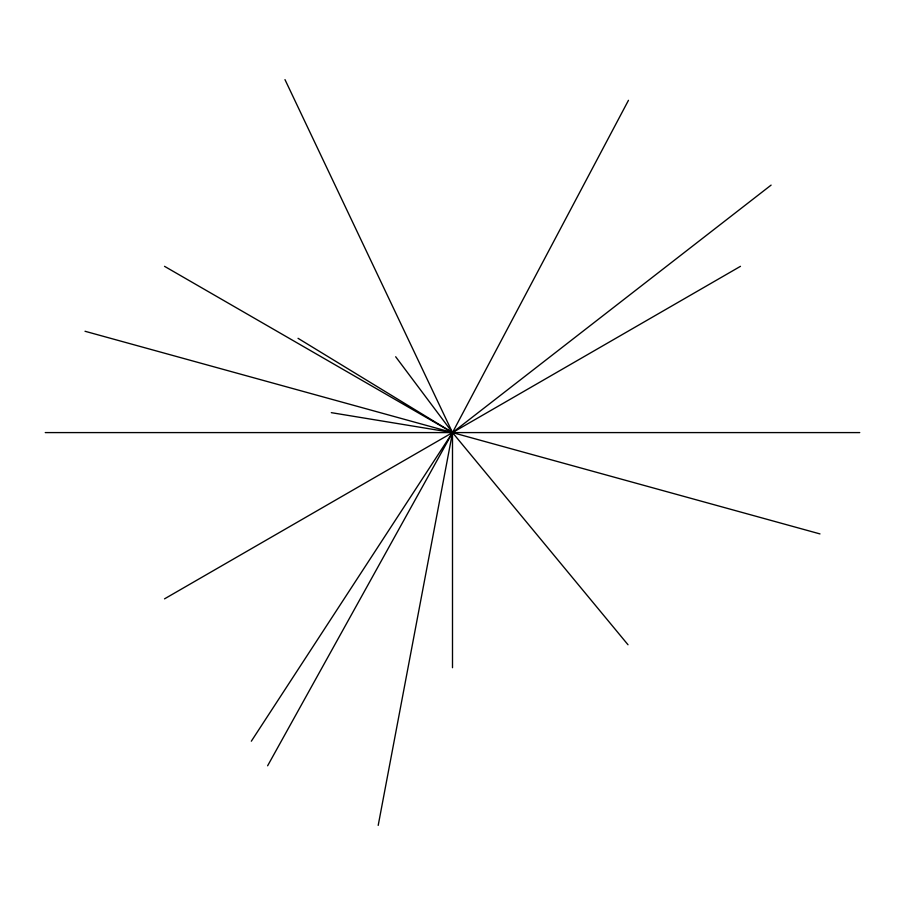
<?xml version="1.0" encoding="UTF-8"?>
<svg xmlns="http://www.w3.org/2000/svg" width="905" height="905" viewBox="0 0 905 905"><rect width="100%" height="100%" fill="white"/><g stroke="black" fill="none" stroke-linecap="round" stroke-linejoin="round"><path stroke-width="1.36" d="M378.2 825.394L452.5 432.59L628.466 100.319M267.62 765.788L452.5 432.59L771.105 185.106M251.33 741.195L452.5 432.59L284.973 79.606M164.529 598.85L740.471 266.33M45.25 432.59L859.75 432.59M331.309 412.657L452.5 432.59L628.013 644.756M85.013 331.264L819.987 533.916M164.529 266.33L452.5 432.59L452.5 667.709M298.028 338.312L452.5 432.59L395.677 356.751"/></g></svg>
